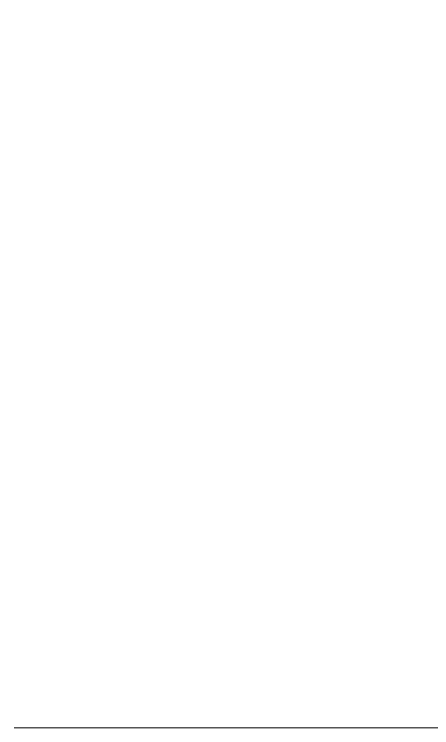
# Model space of a CAD drawing. Header units: millimetres. Extents: x 81773 to 282675, y -8553 to 29000.
# Drawn here: x 109770 to 109770.486, y 6600 to 6600.83 of the extents above; entities that cross this region are included whole.
import ezdxf

# ---------------------------------------------------------------- set-up
doc = ezdxf.new("R2010")
doc.units = ezdxf.units.MM
doc.layers.add('A-WALL-1', color=9, linetype='Continuous', lineweight=9, true_color=0x808080)
doc.layers.add('I-WALL-2', color=9, linetype='Continuous', lineweight=9, true_color=0x808080)

msp = doc.modelspace()

# ---------------------------------------------------------------- hatches: boundary and pattern name
at = {"layer": 'I-WALL-2'}
h = msp.add_hatch(dxfattribs=at)
h.set_pattern_fill('FP_35', color=256, style=0, pattern_type=2)
h.set_pattern_definition([(0, (0, 0), (121.92, 30.48), [10.058, -81.382, 10.058, -81.382, -487.68]), (0, (0, 0), (121.92, 30.48), [-182.88, 10.058, -172.822, 10.058, -81.382, -213.36]), (0, (0, 0), (121.92, 30.48), [-457.2, 10.058, -50.902, 10.058, -142.342]), (120, (45.72, 15.24), (-87.356454, 90.345817), [10.058, -81.382, 10.058, -81.382, -487.68]), (120, (45.72, 15.24), (-87.356454, 90.345817), [-182.88, 10.058, -172.822, 10.058, -81.382, -213.36]), (120, (45.72, 15.24), (-87.356454, 90.345817), [-457.2, 10.058, -50.902, 10.058, -142.342]), (240, (60.96, 76.2), (-34.563546, -120.825817), [10.058, -81.382, 10.058, -81.382, -487.68]), (240, (60.96, 76.2), (-34.563546, -120.825817), [-182.88, 10.058, -172.822, 10.058, -81.382, -213.36]), (240, (60.96, 76.2), (-34.563546, -120.825817), [-457.2, 10.058, -50.902, 10.058, -142.342])])
h.paths.add_polyline_path([(111909.99994, 6600.00001), (111909.99994, 6620.00001), (111260, 6619.11636), (111260, 6612.00001), (111230, 6612.00001), (111230, 6600.00001), (111908.99994, 6600.00001)])
h.paths.add_polyline_path([(110250, 6600.00001), (110280, 6600.00001), (110280, 6612.00001), (110250, 6612.00001), (110250, 6620.00001), (109749.99994, 6620.00001), (109749.99994, 6600.00001), (109972.73871, 6600.00001)])

# ---------------------------------------------------------------- linework, layer by layer
at = {"layer": 'A-WALL-1'}
msp.add_line((109769.99994, 6600.00001), (110280, 6600.00001), dxfattribs=at)

doc.saveas('drawing.dxf')
